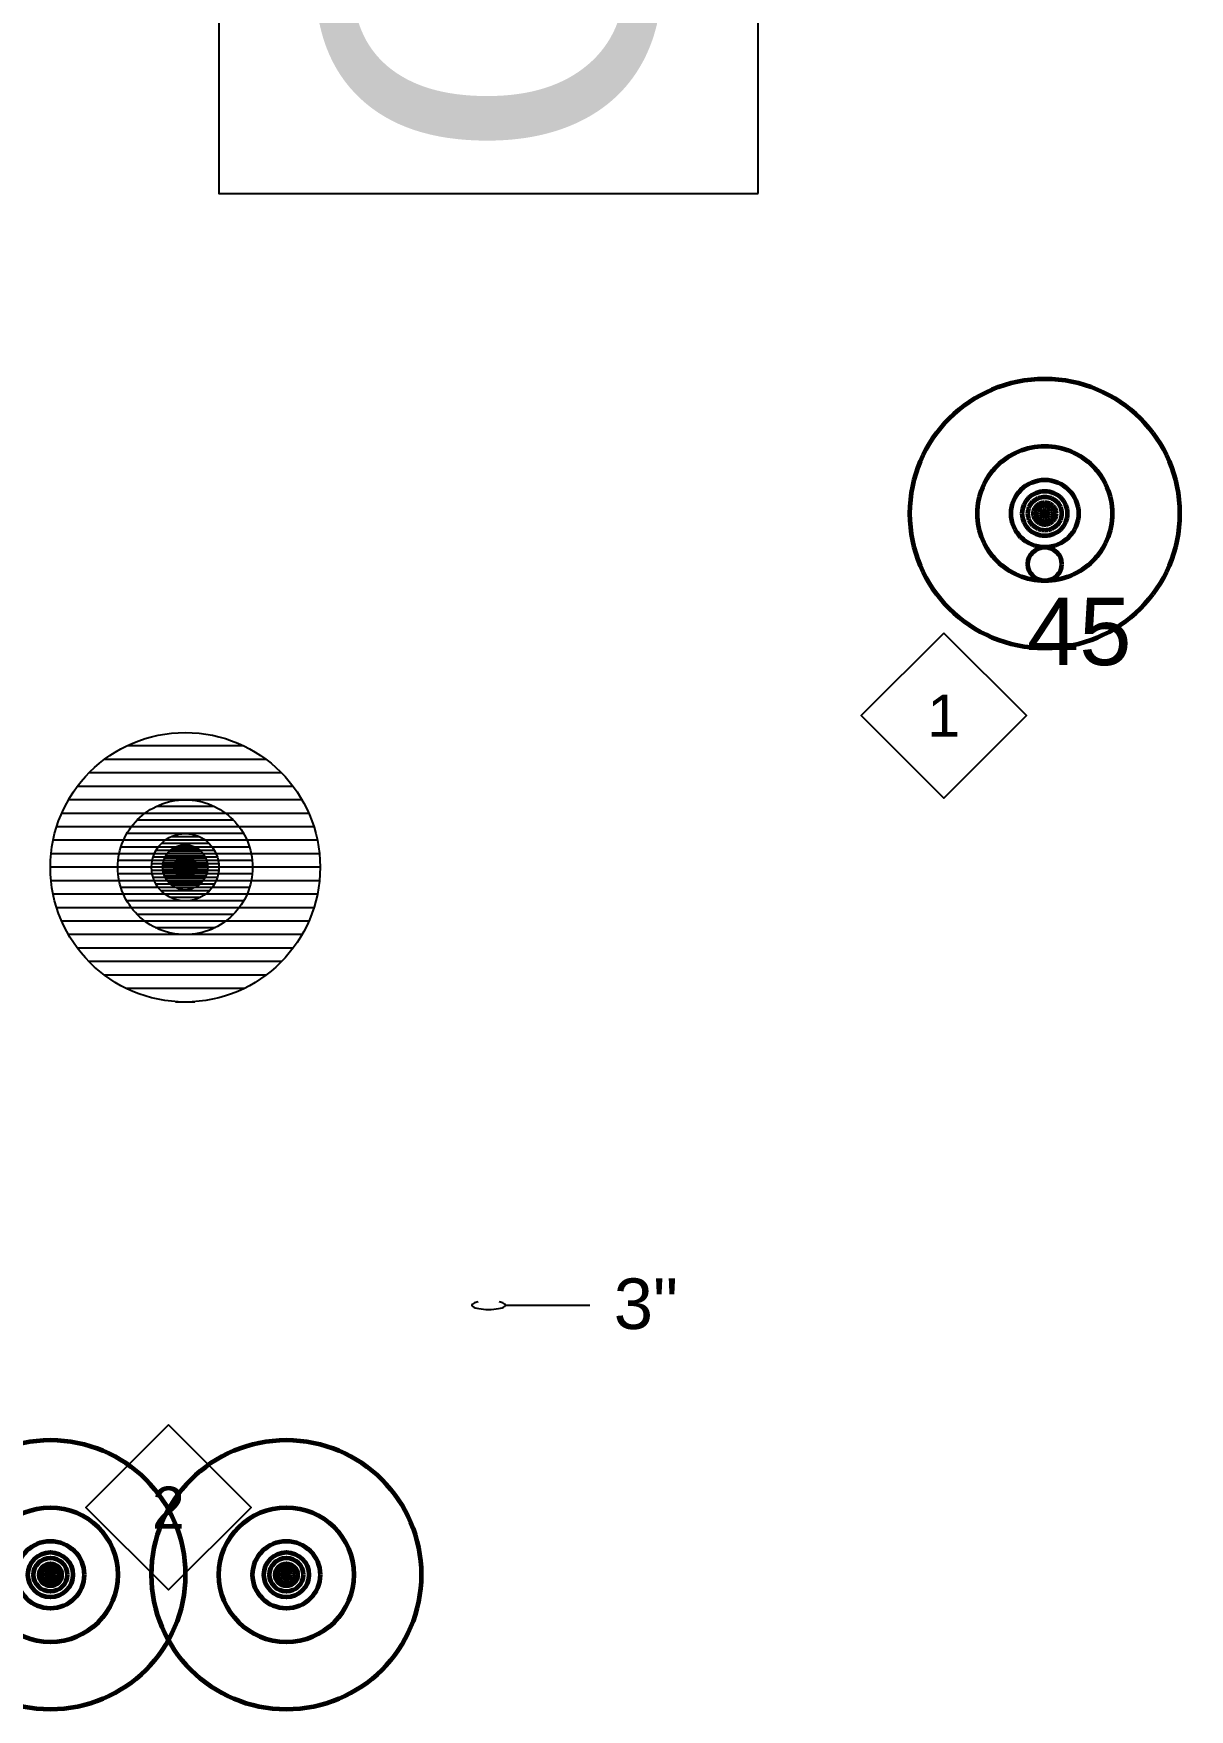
# Model space of a CAD drawing. Extents: x -3637 to 1666, y -2593 to 1817.
# Drawn here: x -589 to -383.3, y 34.7 to 333.2 of the extents above; entities that cross this region are included whole.
import ezdxf
from ezdxf.enums import TextEntityAlignment as Align

# ---------------------------------------------------------------- set-up
doc = ezdxf.new("R2010")
doc.units = 0
doc.header["$LTSCALE"] = 36
doc.header["$MEASUREMENT"] = 0
doc.linetypes.add('VENT', pattern=[0.3, 0.2, -0.1])
for name, color, linetype in [('G-ANNO-TEXT', 70, 'Continuous'), ('G-ANNO-TEXT @ 96', 70, 'Continuous'), ('P-GV-N', 3, 'VENT'), ('P-GV-N @ 1 (1)', 3, 'VENT'), ('P-GV-N @ 1 (2)', 3, 'VENT'), ('P-GV-N @ 12', 3, 'VENT'), ('P-GV-N @ 128', 3, 'VENT'), ('P-GV-N @ 16', 3, 'VENT'), ('P-GV-N @ 192', 3, 'VENT'), ('P-GV-N @ 2', 3, 'VENT'), ('P-GV-N @ 24', 3, 'VENT'), ('P-GV-N @ 384', 3, 'VENT'), ('P-GV-N @ 4', 3, 'VENT'), ('P-GV-N @ 48', 3, 'VENT'), ('P-GV-N @ 64', 3, 'VENT'), ('P-GV-N @ 768', 3, 'VENT'), ('P-GV-N @ 8', 3, 'VENT'), ('P-GV-N @ 96', 3, 'VENT')]:
    doc.layers.add(name, color=color, linetype=linetype)
doc.layers.add('P-SAN-DFU', color=7, linetype='Continuous', plot=False)
for name, color, linetype, lineweight in [('P-SAN-N @ 96', 6, 'Continuous', 60), ('P-SANV-N', 5, 'VENT', 60), ('P-SANV-N @ 1 (1)', 5, 'VENT', 60), ('P-SANV-N @ 1 (2)', 5, 'VENT', 60), ('P-SANV-N @ 12', 5, 'VENT', 60), ('P-SANV-N @ 128', 5, 'VENT', 60), ('P-SANV-N @ 16', 5, 'VENT', 60), ('P-SANV-N @ 192', 5, 'VENT', 60), ('P-SANV-N @ 2', 5, 'VENT', 60), ('P-SANV-N @ 24', 5, 'VENT', 60), ('P-SANV-N @ 384', 5, 'VENT', 60), ('P-SANV-N @ 4', 5, 'VENT', 60), ('P-SANV-N @ 48', 5, 'VENT', 60), ('P-SANV-N @ 64', 5, 'VENT', 60), ('P-SANV-N @ 768', 5, 'VENT', 60), ('P-SANV-N @ 8', 5, 'VENT', 60), ('P-SANV-N @ 96', 5, 'VENT', 60), ('P-STRM-N', 2, 'Continuous', 60), ('P-STRM-N @ 1 (1)', 2, 'Continuous', 60), ('P-STRM-N @ 1 (2)', 2, 'Continuous', 60), ('P-STRM-N @ 12', 2, 'Continuous', 60), ('P-STRM-N @ 128', 2, 'Continuous', 60), ('P-STRM-N @ 16', 2, 'Continuous', 60), ('P-STRM-N @ 192', 2, 'Continuous', 60), ('P-STRM-N @ 2', 2, 'Continuous', 60), ('P-STRM-N @ 24', 2, 'Continuous', 60), ('P-STRM-N @ 384', 2, 'Continuous', 60), ('P-STRM-N @ 4', 2, 'Continuous', 60), ('P-STRM-N @ 48', 2, 'Continuous', 60), ('P-STRM-N @ 64', 2, 'Continuous', 60), ('P-STRM-N @ 768', 2, 'Continuous', 60), ('P-STRM-N @ 8', 2, 'Continuous', 60), ('P-STRM-N @ 96', 2, 'Continuous', 60)]:
    doc.layers.add(name, color=color, linetype=linetype, lineweight=lineweight)
doc.styles.add('Arial', font='arial.ttf')

# ---------------------------------------------------------------- blocks, each defined once
blk = doc.blocks.new('*U7')
blk.add_circle((0, 0), 0.03125)
blk = doc.blocks.new('*U859')
at = {"layer": 'P-SANV-N @ 1 (1)'}
blk.add_blockref('*U7', (-409, 247.74), dxfattribs=at)
at = {"layer": 'P-SANV-N @ 1 (2)'}
blk.add_blockref('*U7', (-409, 247.74), dxfattribs=at)
at = {"layer": 'P-SANV-N @ 12', "xscale": 12, "yscale": 12, "zscale": 12}
blk.add_blockref('*U7', (-409, 247.74), dxfattribs=at)
at = {"layer": 'P-SANV-N @ 128', "xscale": 128, "yscale": 128, "zscale": 128}
blk.add_blockref('*U7', (-409, 247.74), dxfattribs=at)
at = {"layer": 'P-SANV-N @ 16', "xscale": 16, "yscale": 16, "zscale": 16}
blk.add_blockref('*U7', (-409, 247.74), dxfattribs=at)
at = {"layer": 'P-SANV-N @ 192', "xscale": 192, "yscale": 192, "zscale": 192}
blk.add_blockref('*U7', (-409, 247.74), dxfattribs=at)
at = {"layer": 'P-SANV-N @ 2', "xscale": 2, "yscale": 2, "zscale": 2}
blk.add_blockref('*U7', (-409, 247.74), dxfattribs=at)
at = {"layer": 'P-SANV-N @ 24', "xscale": 24, "yscale": 24, "zscale": 24}
blk.add_blockref('*U7', (-409, 247.74), dxfattribs=at)
at = {"layer": 'P-SANV-N @ 384', "xscale": 384, "yscale": 384, "zscale": 384}
blk.add_blockref('*U7', (-409, 247.74), dxfattribs=at)
at = {"layer": 'P-SANV-N @ 4', "xscale": 4, "yscale": 4, "zscale": 4}
blk.add_blockref('*U7', (-409, 247.74), dxfattribs=at)
at = {"layer": 'P-SANV-N @ 48', "xscale": 48, "yscale": 48, "zscale": 48}
blk.add_blockref('*U7', (-409, 247.74), dxfattribs=at)
at = {"layer": 'P-SANV-N @ 64', "xscale": 64, "yscale": 64, "zscale": 64}
blk.add_blockref('*U7', (-409, 247.74), dxfattribs=at)
at = {"layer": 'P-SANV-N @ 768', "xscale": 768, "yscale": 768, "zscale": 768}
blk.add_blockref('*U7', (-409, 247.74), dxfattribs=at)
at = {"layer": 'P-SANV-N @ 8', "xscale": 8, "yscale": 8, "zscale": 8}
blk.add_blockref('*U7', (-409, 247.74), dxfattribs=at)
at = {"layer": 'P-SANV-N @ 96', "xscale": 96, "yscale": 96, "zscale": 96}
blk.add_blockref('*U7', (-409, 247.74), dxfattribs=at)
blk = doc.blocks.new('DIAMOND TAG')
blk.add_lwpolyline([(0, -0.1533), (0.1533, 0), (0, 0.1533), (-0.1533, 0)], close=True)
at = {"style": 'Arial'}
blk.add_attdef('XXX', text='', height=0.0781, dxfattribs=at).set_placement((0, 0), align=Align.MIDDLE)
blk = doc.blocks.new('*U25')
h = blk.add_hatch()
h.set_pattern_fill('ANSI31', color=256, scale=0.025, angle=135)
edge = h.paths.add_edge_path()
edge.add_arc((0, 0), 0.03125, 0, 360)
blk.add_circle((0, 0), 0.03125)
blk = doc.blocks.new('*U1023')
at = {"layer": 'P-GV-N @ 1 (1)'}
blk.add_blockref('*U25', (-562, 184.74), dxfattribs=at)
at = {"layer": 'P-GV-N @ 1 (2)'}
blk.add_blockref('*U25', (-562, 184.74), dxfattribs=at)
at = {"layer": 'P-GV-N @ 12', "xscale": 12, "yscale": 12, "zscale": 12}
blk.add_blockref('*U25', (-562, 184.74), dxfattribs=at)
at = {"layer": 'P-GV-N @ 128', "xscale": 128, "yscale": 128, "zscale": 128}
blk.add_blockref('*U25', (-562, 184.74), dxfattribs=at)
at = {"layer": 'P-GV-N @ 16', "xscale": 16, "yscale": 16, "zscale": 16}
blk.add_blockref('*U25', (-562, 184.74), dxfattribs=at)
at = {"layer": 'P-GV-N @ 192', "xscale": 192, "yscale": 192, "zscale": 192}
blk.add_blockref('*U25', (-562, 184.74), dxfattribs=at)
at = {"layer": 'P-GV-N @ 2', "xscale": 2, "yscale": 2, "zscale": 2}
blk.add_blockref('*U25', (-562, 184.74), dxfattribs=at)
at = {"layer": 'P-GV-N @ 24', "xscale": 24, "yscale": 24, "zscale": 24}
blk.add_blockref('*U25', (-562, 184.74), dxfattribs=at)
at = {"layer": 'P-GV-N @ 384', "xscale": 384, "yscale": 384, "zscale": 384}
blk.add_blockref('*U25', (-562, 184.74), dxfattribs=at)
at = {"layer": 'P-GV-N @ 4', "xscale": 4, "yscale": 4, "zscale": 4}
blk.add_blockref('*U25', (-562, 184.74), dxfattribs=at)
at = {"layer": 'P-GV-N @ 48', "xscale": 48, "yscale": 48, "zscale": 48}
blk.add_blockref('*U25', (-562, 184.74), dxfattribs=at)
at = {"layer": 'P-GV-N @ 64', "xscale": 64, "yscale": 64, "zscale": 64}
blk.add_blockref('*U25', (-562, 184.74), dxfattribs=at)
at = {"layer": 'P-GV-N @ 768', "xscale": 768, "yscale": 768, "zscale": 768}
blk.add_blockref('*U25', (-562, 184.74), dxfattribs=at)
at = {"layer": 'P-GV-N @ 8', "xscale": 8, "yscale": 8, "zscale": 8}
blk.add_blockref('*U25', (-562, 184.74), dxfattribs=at)
at = {"layer": 'P-GV-N @ 96', "xscale": 96, "yscale": 96, "zscale": 96}
blk.add_blockref('*U25', (-295, 199.74), dxfattribs=at)
blk = doc.blocks.new('*U64')
at = {"layer": 'DEFPOINTS'}
blk.add_lwpolyline([(-0.125, -0.0625), (0.125, -0.0625), (0.125, 0.0625), (-0.125, 0.0625)], close=True, dxfattribs=at)
at = {"style": 'Arial'}
blk.add_text('GDV', height=0.078125, dxfattribs=at).set_placement((0, 0), align=Align.MIDDLE)
blk = doc.blocks.new('*U1028')
at = {"layer": 'P-GV-N @ 1 (1)', "linetype": 'ByBlock', "lineweight": -2, "rotation": 90}
blk.add_blockref('*U64', (-508, 400.74), dxfattribs=at)
at = {"layer": 'P-GV-N @ 1 (2)', "linetype": 'ByBlock', "lineweight": -2, "rotation": 90}
blk.add_blockref('*U64', (-508, 400.74), dxfattribs=at)
at = {"layer": 'P-GV-N @ 128', "linetype": 'ByBlock', "lineweight": -2, "xscale": 128, "yscale": 128, "zscale": 128, "rotation": 90}
blk.add_blockref('*U64', (-508, 400.74), dxfattribs=at)
at = {"layer": 'P-GV-N @ 192', "linetype": 'ByBlock', "lineweight": -2, "xscale": 192, "yscale": 192, "zscale": 192, "rotation": 90}
blk.add_blockref('*U64', (-508, 400.74), dxfattribs=at)
at = {"layer": 'P-GV-N @ 384', "linetype": 'ByBlock', "lineweight": -2, "xscale": 384, "yscale": 384, "zscale": 384, "rotation": 90}
blk.add_blockref('*U64', (-508, 400.74), dxfattribs=at)
at = {"layer": 'P-GV-N @ 48', "linetype": 'ByBlock', "lineweight": -2, "xscale": 48, "yscale": 48, "zscale": 48, "rotation": 90}
blk.add_blockref('*U64', (-508, 400.74), dxfattribs=at)
at = {"layer": 'P-GV-N @ 64', "linetype": 'ByBlock', "lineweight": -2, "xscale": 64, "yscale": 64, "zscale": 64, "rotation": 90}
blk.add_blockref('*U64', (-508, 400.74), dxfattribs=at)
at = {"layer": 'P-GV-N @ 768', "linetype": 'ByBlock', "lineweight": -2, "xscale": 768, "yscale": 768, "zscale": 768, "rotation": 90}
blk.add_blockref('*U64', (-508, 400.74), dxfattribs=at)
at = {"layer": 'P-GV-N @ 96', "linetype": 'ByBlock', "lineweight": -2, "xscale": 96, "yscale": 96, "zscale": 96, "rotation": 90}
blk.add_blockref('*U64', (-508, 400.74), dxfattribs=at)
blk = doc.blocks.new('*U1123')
at = {"layer": 'P-STRM-N @ 1 (1)'}
blk.add_blockref('*U7', (-544, 58.74), dxfattribs=at)
at = {"layer": 'P-STRM-N @ 1 (2)'}
blk.add_blockref('*U7', (-544, 58.74), dxfattribs=at)
at = {"layer": 'P-STRM-N @ 12', "xscale": 12, "yscale": 12, "zscale": 12}
blk.add_blockref('*U7', (-544, 58.74), dxfattribs=at)
at = {"layer": 'P-STRM-N @ 128', "xscale": 128, "yscale": 128, "zscale": 128}
blk.add_blockref('*U7', (-544, 58.74), dxfattribs=at)
at = {"layer": 'P-STRM-N @ 16', "xscale": 16, "yscale": 16, "zscale": 16}
blk.add_blockref('*U7', (-544, 58.74), dxfattribs=at)
at = {"layer": 'P-STRM-N @ 192', "xscale": 192, "yscale": 192, "zscale": 192}
blk.add_blockref('*U7', (-544, 58.74), dxfattribs=at)
at = {"layer": 'P-STRM-N @ 2', "xscale": 2, "yscale": 2, "zscale": 2}
blk.add_blockref('*U7', (-544, 58.74), dxfattribs=at)
at = {"layer": 'P-STRM-N @ 24', "xscale": 24, "yscale": 24, "zscale": 24}
blk.add_blockref('*U7', (-544, 58.74), dxfattribs=at)
at = {"layer": 'P-STRM-N @ 384', "xscale": 384, "yscale": 384, "zscale": 384}
blk.add_blockref('*U7', (-544, 58.74), dxfattribs=at)
at = {"layer": 'P-STRM-N @ 4', "xscale": 4, "yscale": 4, "zscale": 4}
blk.add_blockref('*U7', (-544, 58.74), dxfattribs=at)
at = {"layer": 'P-STRM-N @ 48', "xscale": 48, "yscale": 48, "zscale": 48}
blk.add_blockref('*U7', (-544, 58.74), dxfattribs=at)
at = {"layer": 'P-STRM-N @ 64', "xscale": 64, "yscale": 64, "zscale": 64}
blk.add_blockref('*U7', (-544, 58.74), dxfattribs=at)
at = {"layer": 'P-STRM-N @ 768', "xscale": 768, "yscale": 768, "zscale": 768}
blk.add_blockref('*U7', (-544, 58.74), dxfattribs=at)
at = {"layer": 'P-STRM-N @ 8', "xscale": 8, "yscale": 8, "zscale": 8}
blk.add_blockref('*U7', (-544, 58.74), dxfattribs=at)
at = {"layer": 'P-STRM-N @ 96', "xscale": 96, "yscale": 96, "zscale": 96}
blk.add_blockref('*U7', (-544, 58.74), dxfattribs=at)
blk = doc.blocks.new('*U1124')
at = {"layer": 'P-STRM-N @ 1 (1)'}
blk.add_blockref('*U7', (-586, 58.74), dxfattribs=at)
at = {"layer": 'P-STRM-N @ 1 (2)'}
blk.add_blockref('*U7', (-586, 58.74), dxfattribs=at)
at = {"layer": 'P-STRM-N @ 12', "xscale": 12, "yscale": 12, "zscale": 12}
blk.add_blockref('*U7', (-586, 58.74), dxfattribs=at)
at = {"layer": 'P-STRM-N @ 128', "xscale": 128, "yscale": 128, "zscale": 128}
blk.add_blockref('*U7', (-586, 58.74), dxfattribs=at)
at = {"layer": 'P-STRM-N @ 16', "xscale": 16, "yscale": 16, "zscale": 16}
blk.add_blockref('*U7', (-586, 58.74), dxfattribs=at)
at = {"layer": 'P-STRM-N @ 192', "xscale": 192, "yscale": 192, "zscale": 192}
blk.add_blockref('*U7', (-586, 58.74), dxfattribs=at)
at = {"layer": 'P-STRM-N @ 2', "xscale": 2, "yscale": 2, "zscale": 2}
blk.add_blockref('*U7', (-586, 58.74), dxfattribs=at)
at = {"layer": 'P-STRM-N @ 24', "xscale": 24, "yscale": 24, "zscale": 24}
blk.add_blockref('*U7', (-586, 58.74), dxfattribs=at)
at = {"layer": 'P-STRM-N @ 384', "xscale": 384, "yscale": 384, "zscale": 384}
blk.add_blockref('*U7', (-586, 58.74), dxfattribs=at)
at = {"layer": 'P-STRM-N @ 4', "xscale": 4, "yscale": 4, "zscale": 4}
blk.add_blockref('*U7', (-586, 58.74), dxfattribs=at)
at = {"layer": 'P-STRM-N @ 48', "xscale": 48, "yscale": 48, "zscale": 48}
blk.add_blockref('*U7', (-586, 58.74), dxfattribs=at)
at = {"layer": 'P-STRM-N @ 64', "xscale": 64, "yscale": 64, "zscale": 64}
blk.add_blockref('*U7', (-586, 58.74), dxfattribs=at)
at = {"layer": 'P-STRM-N @ 768', "xscale": 768, "yscale": 768, "zscale": 768}
blk.add_blockref('*U7', (-586, 58.74), dxfattribs=at)
at = {"layer": 'P-STRM-N @ 8', "xscale": 8, "yscale": 8, "zscale": 8}
blk.add_blockref('*U7', (-586, 58.74), dxfattribs=at)
at = {"layer": 'P-STRM-N @ 96', "xscale": 96, "yscale": 96, "zscale": 96}
blk.add_blockref('*U7', (-586, 58.74), dxfattribs=at)
blk = doc.blocks.new('LeaderNoteBlock')
blk.add_ellipse((0, 0), major_axis=(1, 0), ratio=0.25, start_param=5.387521, end_param=10.320443)

msp = doc.modelspace()

# ---------------------------------------------------------------- linework, layer by layer
at = {"layer": 'G-ANNO-TEXT'}
msp.add_lwpolyline([(-505, 106.74), (-493, 106.74), (-490, 106.74)], dxfattribs=at)

# ---------------------------------------------------------------- block references
at = {"layer": 'G-ANNO-TEXT', "xscale": 3, "yscale": 3, "zscale": 3, "rotation": 180}
msp.add_blockref('LeaderNoteBlock', (-508, 106.74), dxfattribs=at)
at = {"layer": 'G-ANNO-TEXT @ 96'}
ref = msp.add_blockref('DIAMOND TAG', (-427, 211.74), dxfattribs=dict(at, xscale=96, yscale=96, zscale=96, rotation=180))
ref.add_attrib('XXX', '1', dxfattribs={"layer": '0', "height": 7.5, "style": 'Arial'}).set_placement((-427, 211.74), align=Align.MIDDLE)
ref = msp.add_blockref('DIAMOND TAG', (-565, 70.74), dxfattribs=dict(at, xscale=96, yscale=96, zscale=96, rotation=180))
ref.add_attrib('XXX', '2', dxfattribs={"layer": '0', "height": 7.5, "style": 'Arial'}).set_placement((-565, 70.74), align=Align.MIDDLE)
at = {"layer": 'P-GV-N'}
for name in ['*U1028', '*U1023']:
    msp.add_blockref(name, (0, 0), dxfattribs=at)
at = {"layer": 'P-SAN-N @ 96', "xscale": 96, "yscale": 96, "zscale": 96, "rotation": 180}
msp.add_blockref('*U7', (-409, 238.74), dxfattribs=at)
at = {"layer": 'P-SANV-N'}
msp.add_blockref('*U859', (0, 0), dxfattribs=at)
at = {"layer": 'P-STRM-N'}
for name in ['*U1124', '*U1123']:
    msp.add_blockref(name, (0, 0), dxfattribs=at)

# ---------------------------------------------------------------- texts
at = {"layer": 'G-ANNO-TEXT', "style": 'Arial'}
msp.add_text('3"', height=9, dxfattribs=at).set_placement((-485.73, 102.51))
at = {"layer": 'P-SAN-DFU', "color": 3, "style": 'Arial'}
msp.add_text('45', height=12, dxfattribs=at).set_placement((-412.21, 220.74))

doc.saveas('drawing.dxf')
